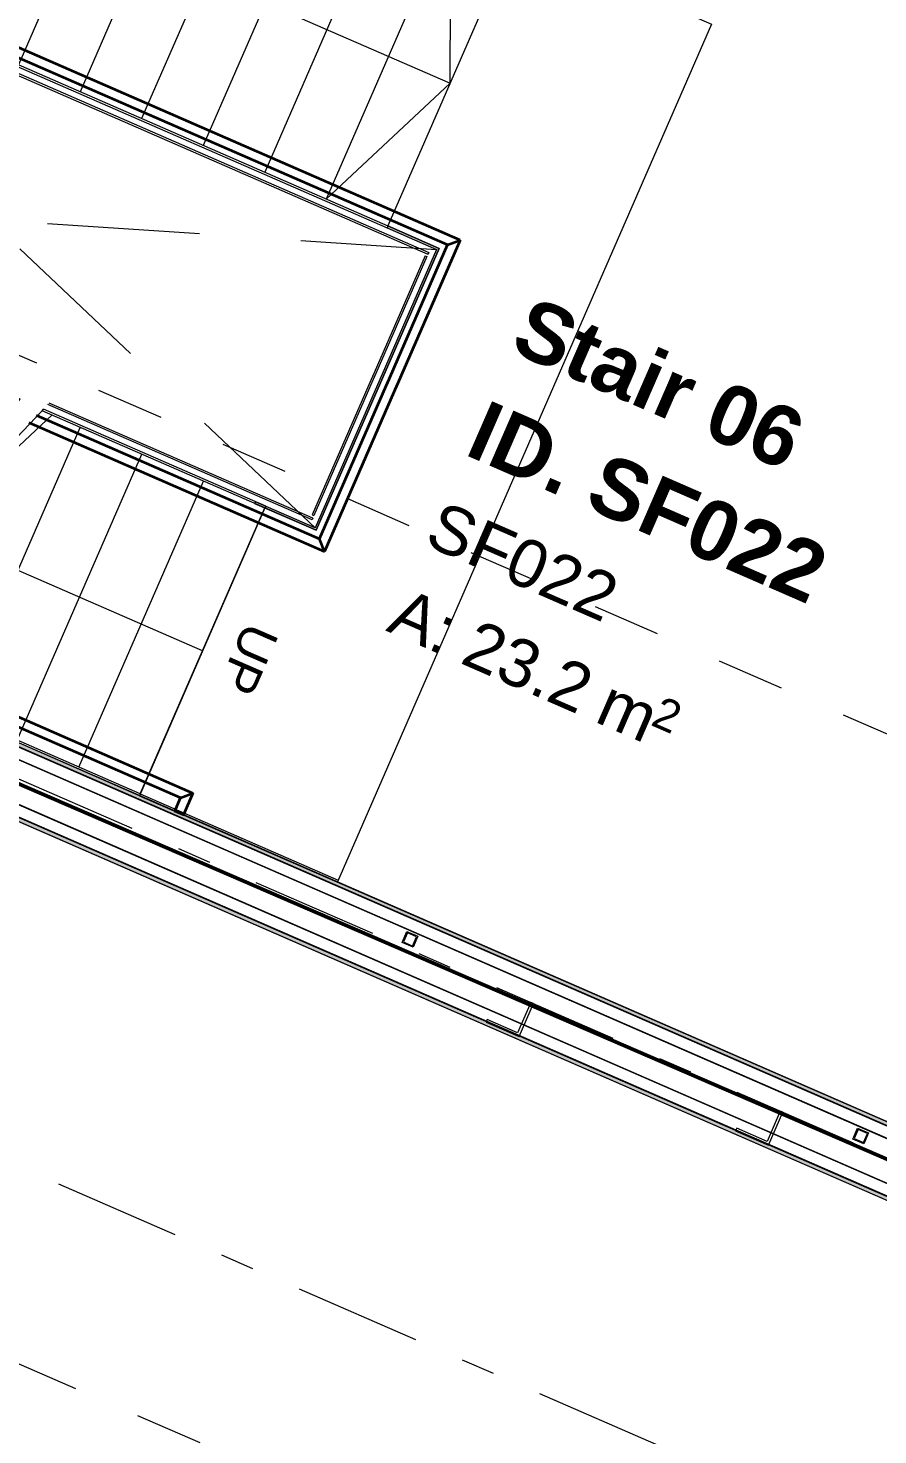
# Model space of a CAD drawing. Header units: millimetres. Extents: x -50172 to 90294, y -80883 to 956680.
# Drawn here: x -12573 to -9031, y -52518 to -46655 of the extents above; entities that cross this region are included whole.
import ezdxf
from ezdxf.enums import TextEntityAlignment as Align

# ---------------------------------------------------------------- set-up
doc = ezdxf.new("R2010")
doc.units = ezdxf.units.MM
doc.header["$MEASUREMENT"] = 0
for name, pattern in [('Dashed', [564.444447, 282.222223, -282.222223]), ('Double Dashed', [1093.611073, 529.166651, -211.666656, 141.111112, -211.666656]), ('Long Dashed', [1058.333302, 634.99999, -423.333311])]:
    doc.linetypes.add(name, pattern=pattern)
for name, color, linetype in [('A-25-M_Wall_Int', 7, 'Continuous'), ('A-95-MC_Marker_Section_P2.Marker', 7, 'Continuous'), ('COLUMN.IFC Import', 7, 'Continuous'), ('New_A-05-M_Gross_Int_Circulation', 7, 'Continuous'), ('New_A-15-MG_Structural_Grid_Phase_2', 7, 'Continuous'), ('New_A-20-M_Floor_Slab', 7, 'Continuous'), ('New_A-25-M_Wall_Int', 7, 'Continuous'), ('New_A-95-D_1_100', 7, 'Continuous')]:
    doc.layers.add(name, color=color, linetype=linetype)
for name, color, linetype, lineweight in [('A-25-M_Wall_Int_Pen_No__1', 7, 'Continuous', 13), ('A-95-MC_Marker_Section_P2.Marker_Pen_No__1', 7, 'Continuous', 13), ('COLUMN.IFC Import_Pen_No__2', 8, 'Continuous', 15), ('New_A-20-M_Floor_Slab_Pen_No__89', 8, 'Continuous', 20), ('New_A-25-M_Wall_Int_Pen_No__1', 7, 'Continuous', 13), ('New_A-30-M_Stair_Pen_No__1', 7, 'Continuous', 13), ('New_A-30-M_Stair_Pen_No__8', 7, 'Continuous', 35), ('New_A-95-D_1_100_Pen_No__1', 7, 'Continuous', 13), ('New_A-95-H_Fill_Plan.Fill#1_Pen_No__1', 7, 'Continuous', 13), ('New_A-95-H_Fill_Plan.Fill#1_Pen_No__121', 255, 'Continuous', 0), ('New_A-95-P_Drawing_Pen_No__1', 7, 'Continuous', 13), ('New_A-95-P_Drawing_Pen_No__156', 5, 'Continuous', 50), ('New_ArchiCAD Zone Stamps_Pen_No__9', 7, 'Continuous', 13)]:
    doc.layers.add(name, color=color, linetype=linetype, lineweight=lineweight)
for name, color, linetype, lineweight, true_color in [('A-25-M_Wall_Int_Pen_No__107', 7, 'Continuous', 15, 0xa6a6a6), ('A-25-M_Wall_Int_Pen_No__81', 7, 'Continuous', 20, 0x6a6a6a), ('New_A-05-M_Gross_Int_Circulation_Pen_No__74', 7, 'Continuous', 20, 0x606060), ('New_A-15-MG_Structural_Grid_Phase_2_Pen_No__222', 7, 'Continuous', 13, 0x65af33), ('New_A-25-M_Wall_Int_Pen_No__107', 7, 'Continuous', 15, 0xa6a6a6), ('New_A-25-M_Wall_Int_Pen_No__81', 7, 'Continuous', 20, 0x6a6a6a)]:
    doc.layers.add(name, color=color, linetype=linetype, lineweight=lineweight, true_color=true_color)
doc.styles.add('GENERATED_STYLE_2', font='')
doc.styles.add('GENERATED_STYLE_3', font='')
doc.styles.add('GENERATED_STYLE_4', font='')
doc.styles.get('GENERATED_STYLE_2').set_extended_font_data('Arial', bold=True)
doc.styles.get('GENERATED_STYLE_3').set_extended_font_data('Arial')
doc.styles.get('GENERATED_STYLE_4').set_extended_font_data('Swis721 BT')
doc.linetypes.add('Double Slash', pattern='A,0,[1,EC-MA-00-02-DR-A-00368 Phase 2 Central Wing Second Floor GA-S2-P161.Shx,S=15.679012,R=0,X=0,Y=0],-1975.555563,0', length=1975.555563)
doc.dimstyles.new('GENERATED_STYLE__2', dxfattribs={"dimtxt": 300, "dimasz": 95, "dimexe": 0.18, "dimexo": 0, "dimgap": 0.09, "dimtad": 1, "dimdec": 0, "dimzin": 0, "dimdsep": 46, "dimtxsty": 'GENERATED_STYLE_3', "dimblk": 'ARROWHEAD_2', "dimblk1": 'ARROWHEAD_2', "dimblk2": 'ARROWHEAD_2', "dimcen": 0.09, "dimclrd": 7, "dimclre": 7, "dimclrt": 7, "dimadec": 0, "dimazin": 0, "dimtfac": 1, "dimtdec": 4, "dimtmove": 0, "dimatfit": 3, "dimfxl": 1, "dimtolj": 1, "dimtzin": 0, "dimarcsym": 0})

# ---------------------------------------------------------------- blocks, each defined once
blk = doc.blocks.new('Stair 06_SF022_41_1', base_point=(-10223.6, -49073.1))
at = {"layer": 'New_A-05-M_Gross_Int_Circulation_Pen_No__74', "linetype": 'Continuous'}
for p, q in [((-10545.7, -46269.7), (-11073.3, -47479.6)), ((-11073.3, -47479.6), (-10859.8, -47572.8)), ((-10859.8, -47572.8), (-11372.2, -48747.9)), ((-11585.8, -48654.8), (-12108.6, -49853.8)), ((-11372.2, -48747.9), (-11585.8, -48654.8)), ((-12108.6, -49853.8), (-7080.1, -52046.4))]:
    blk.add_line(p, q, dxfattribs=at)
at = {"layer": 'New_ArchiCAD Zone Stamps_Pen_No__9'}
for tag, height, style, p in [('ROOM_NAME', 250, 'GENERATED_STYLE_2', (-10471.7, -47768.4)), ('zoneNameLine2', 250, 'GENERATED_STYLE_2', (-10660.2, -48200.6)), ('ROOM_NUMBER', 200, 'GENERATED_STYLE_3', (-10848.6, -48621.3)), ('measuredAreaCode', 200, 'GENERATED_STYLE_3', (-11005.6, -48981.4)), ('DUMMY_649', 200, 'GENERATED_STYLE_3', (-10698.2, -49115.4)), ('DUMMY_650', 200, 'GENERATED_STYLE_3', (-10208.9, -49328.8)), ('DUMMY_651', 133.3, 'GENERATED_STYLE_3', (-9929.6, -49435.3))]:
    blk.add_attdef(tag, text='', height=height, rotation=336.44041, dxfattribs=dict(at, style=style)).set_placement(p, align=Align.TOP_LEFT)
blk = doc.blocks.new('Slab_4_1', base_point=(-34879.7, -33019))
at = {"layer": 'New_A-20-M_Floor_Slab_Pen_No__89', "linetype": 'Continuous', "flags": 128}
blk.add_lwpolyline([(-11126.4, -10915), (-34879.7, -33019), (-34178.4, -33772.6), (-28504.8, -36246.6), (-17692.7, -40961.2), (-18788.7, -43474.6), (-15135.8, -45067.5), (-14847, -44405), (-9724.7, -46638.6), (-11283.6, -50213.5), (-6954.9, -52101), (-4428.3, -46306.9), (1068, -48703.5), (1011.6, -48832.8), (12486.7, -53836.5)], dxfattribs=at)
blk = doc.blocks.new('Wall_306_1', base_point=(-6936.2, -52436.4))
at = {"layer": 'New_A-25-M_Wall_Int_Pen_No__107', "linetype": 'Continuous'}
for points in [[(-7080.1, -52046.4), (-16419.5, -47973.9), (-16425.5, -47987.7), (-7086.1, -52060.2)], [(-16539.5, -48248.9), (-6936.2, -52436.4), (-6930.2, -52422.7), (-16533.5, -48235.2)]]:
    blk.add_hatch(color=256, dxfattribs=at).paths.add_polyline_path(points)
at = {"layer": 'New_A-25-M_Wall_Int_Pen_No__81', "linetype": 'Continuous', "lineweight": 0, "true_color": 0x353535}
for points in [[(-7072.3, -52066.2), (-16425.5, -47987.7), (-16425.9, -47988.6), (-7072.7, -52067.1)], [(-16445.5, -48033.5), (-6842.2, -52221), (-6841.8, -52220.1), (-16445.1, -48032.6)], [(-16513.9, -48190.3), (-6910.6, -52377.8), (-6910.2, -52376.9), (-16513.5, -48189.3)], [(-16533.5, -48235.2), (-6930.2, -52422.7), (-6929.8, -52421.8), (-16533.1, -48234.3)]]:
    blk.add_hatch(color=250, dxfattribs=at).paths.add_polyline_path(points)
at = {"layer": 'New_A-25-M_Wall_Int_Pen_No__1', "linetype": 'Continuous'}
for p, q in [((-16425.9, -47988.6), (-7072.7, -52067.1)), ((-16425.5, -47987.7), (-7086.1, -52060.2)), ((-16445.5, -48033.5), (-6842.2, -52221)), ((-16445.1, -48032.6), (-6841.8, -52220.1)), ((-16513.5, -48189.3), (-6910.2, -52376.9)), ((-16533.5, -48235.2), (-6930.2, -52422.7)), ((-16533.1, -48234.3), (-6929.8, -52421.8)), ((-16513.9, -48190.3), (-6910.6, -52377.8))]:
    blk.add_line(p, q, dxfattribs=at)
at = {"layer": 'New_A-25-M_Wall_Int_Pen_No__1', "linetype": 'Continuous', "flags": 128}
for points in [[(-7080.1, -52046.4), (-16419.5, -47973.9)], [(-16752.7, -48155.9), (-6936.2, -52436.4)]]:
    blk.add_lwpolyline(points, dxfattribs=at)
blk = doc.blocks.new('Wall_398_1', base_point=(-20041.4, -46721.9))
at = {"layer": 'A-25-M_Wall_Int_Pen_No__107', "linetype": 'Continuous'}
for points in [[(-16425.5, -47987.7), (-7086.1, -52060.2), (-7080.1, -52046.4), (-16419.5, -47973.9)], [(-16539.5, -48248.9), (-7124.8, -52354.2), (-7118.8, -52340.4), (-16533.5, -48235.2)]]:
    blk.add_hatch(color=256, dxfattribs=at).paths.add_polyline_path(points)
at = {"layer": 'A-25-M_Wall_Int_Pen_No__81', "linetype": 'Continuous', "lineweight": 0, "true_color": 0x353535}
for points in [[(-16425.9, -47988.6), (-7013.9, -52092.7), (-7013.5, -52091.8), (-16425.5, -47987.7)], [(-16445.5, -48033.5), (-7030.9, -52138.8), (-7030.5, -52137.9), (-16445.1, -48032.6)], [(-16513.9, -48190.3), (-7099.2, -52295.5), (-7098.8, -52294.6), (-16513.5, -48189.3)], [(-16533.5, -48235.2), (-7118.8, -52340.4), (-7118.4, -52339.5), (-16533.1, -48234.3)]]:
    blk.add_hatch(color=250, dxfattribs=at).paths.add_polyline_path(points)
at = {"layer": 'A-25-M_Wall_Int_Pen_No__1', "linetype": 'Continuous'}
for p, q in [((-7011.3, -52093.9), (-16425.9, -47988.6)), ((-7013.5, -52091.8), (-16425.5, -47987.7)), ((-7030.9, -52138.8), (-16445.5, -48033.5)), ((-7030.5, -52137.9), (-16445.1, -48032.6)), ((-7098.8, -52294.6), (-16513.5, -48189.3)), ((-7118.8, -52340.4), (-16533.5, -48235.2)), ((-7118.4, -52339.5), (-16533.1, -48234.3)), ((-7099.2, -52295.5), (-16513.9, -48190.3))]:
    blk.add_line(p, q, dxfattribs=at)
at = {"layer": 'A-25-M_Wall_Int_Pen_No__1', "linetype": 'Continuous', "flags": 128}
for points in [[(-19691.3, -46874.6), (-7124.8, -52354.2)], [(-7080.1, -52046.4), (-16419.5, -47973.9)]]:
    blk.add_lwpolyline(points, dxfattribs=at)
blk = doc.blocks.new('Standard grid marker_15')
at = {"layer": 'New_A-15-MG_Structural_Grid_Phase_2_Pen_No__222', "linetype": 'Double Dashed'}
blk.add_line((2590.6, 0), (20063.5, 0), dxfattribs=at)
at = {"layer": 'New_A-15-MG_Structural_Grid_Phase_2_Pen_No__222', "style": 'GENERATED_STYLE_4'}
for tag, p in [('AC_MarkerText_1_0', (-500, 43.4)), ('AC_MarkerText_1_1', (23154.2, 43.4))]:
    blk.add_attdef(tag, text='', height=350, rotation=180, dxfattribs=at).set_placement(p, align=Align.MIDDLE_CENTER)
blk = doc.blocks.new('Standard grid marker_22')
at = {"layer": 'New_A-15-MG_Structural_Grid_Phase_2_Pen_No__222', "linetype": 'Double Dashed'}
blk.add_line((0, 0), (1479.9, 0), dxfattribs=at)
for p in [(0, 0), (1479.9, 0)]:
    blk.add_point(p, dxfattribs=at)
blk = doc.blocks.new('STAIR 06 1st -4th')
at = {"layer": 'New_A-30-M_Stair_Pen_No__1', "linetype": 'Continuous'}
for p, q in [((-8, 0), (-8, 1486.557)), ((-8, 1486.557), (0, 1483.665)), ((0, 0), (0, 1483.665)), ((0, 1483.665), (1300, 1013.665)), ((0, 1400), (231.414, 1400)), ((650, 1248.665), (0, 968.665)), ((650, 0), (650, 1248.665)), ((650, 1248.665), (1300, 968.665)), ((0, 1120), (1005.882, 1120)), ((1300, 0), (1300, 1013.665)), ((1300, 1013.665), (1308, 1010.773)), ((1308, 0), (1308, 1010.773)), ((0, 840), (1300, 840)), ((0, 560), (1300, 560)), ((0, 280), (1300, 280)), ((0, 0), (-8, 0)), ((0, 0), (1300, 0)), ((0, 0), (1300, 0)), ((1308, 0), (1300, 0))]:
    blk.add_line(p, q, dxfattribs=at)
at = {"layer": 'New_A-30-M_Stair_Pen_No__1', "style": 'GENERATED_STYLE_3'}
blk.add_attdef('gs_updown_text', text='', height=150, rotation=180, dxfattribs=at).set_placement((650, -41.077), align=Align.BOTTOM_CENTER)
blk = doc.blocks.new('STAIR 06 1st -4th_2')
at = {"layer": 'New_A-30-M_Stair_Pen_No__1', "linetype": 'Continuous'}
for p, q in [((-8, 1592.892), (-8, 4688)), ((-8, 4688), (3890, 4688)), ((0, 1590), (0, 4680)), ((0, 4680), (3882, 4680)), ((3882, 4680), (3882, 0)), ((3890, 4688), (3890, 0)), ((650, 1355), (650, 3992.5)), ((650, 3992.5), (3232, 3992.5)), ((3232, 3992.5), (3232, 0)), ((1300, 1120), (1300, 3305)), ((1300, 3305), (2582, 3305)), ((1308, 3297), (2574, 3297)), ((1308, 1117.108), (1308, 3297)), ((2574, 3297), (2574, 0)), ((2582, 3305), (2582, 0)), ((0, 3080), (1300, 3080)), ((3882, 3080), (2582, 3080)), ((0, 2800), (1300, 2800)), ((3882, 2800), (2582, 2800)), ((0, 2520), (1300, 2520)), ((3882, 2520), (2582, 2520)), ((0, 2240), (1300, 2240)), ((3882, 2240), (2582, 2240)), ((0, 1960), (1300, 1960)), ((3882, 1960), (2582, 1960)), ((0, 1680), (1300, 1680)), ((3882, 1680), (2582, 1680)), ((0, 1590), (-8, 1592.892)), ((0, 1590), (1300, 1120)), ((525.532, 1400), (1300, 1400)), ((3882, 1400), (2582, 1400)), ((1308, 1117.108), (1300, 1120)), ((3882, 1120), (2582, 1120)), ((3882, 840), (2582, 840)), ((3882, 560), (2582, 560)), ((3882, 280), (2582, 280)), ((3232, 0), (2582, 280)), ((3232, 0), (3882, 280)), ((2582, 0), (2574, 0)), ((3882, 0), (2582, 0)), ((3882, 0), (2582, 0)), ((3890, 0), (3882, 0))]:
    blk.add_line(p, q, dxfattribs=at)
for p in [(1300, 1120), (2574, 0), (3890, 0)]:
    blk.add_point(p, dxfattribs=at)
blk = doc.blocks.new('Column 130')
at = {"layer": 'COLUMN.IFC Import_Pen_No__2', "linetype": 'Continuous'}
for p, q in [((75, 75), (63, 75)), ((63, 75), (63, -63)), ((75, -75), (75, 75)), ((63, -63), (-75, -63)), ((-75, -63), (-75, -75)), ((-75, -75), (75, -75))]:
    blk.add_line(p, q, dxfattribs=at)
blk = doc.blocks.new('Discrete Accessory 1371')
at = {"layer": 'COLUMN.IFC Import_Pen_No__2', "linetype": 'Continuous'}
for p, q in [((-25, 25), (25, 25)), ((-25, -25), (-25, 25)), ((-21, 21), (-21, -21)), ((21, 21), (-21, 21)), ((21, -21), (21, 21)), ((25, 25), (25, -25)), ((25, -25), (-25, -25)), ((-21, -21), (21, -21))]:
    blk.add_line(p, q, dxfattribs=at)
blk = doc.blocks.new('Discrete Accessory 1372')
at = {"layer": 'COLUMN.IFC Import_Pen_No__2', "linetype": 'Continuous'}
for p, q in [((-25, 25), (25, 25)), ((-25, -25), (-25, 25)), ((-21, 21), (-21, -21)), ((21, 21), (-21, 21)), ((21, -21), (21, 21)), ((25, 25), (25, -25)), ((25, -25), (-25, -25)), ((-21, -21), (21, -21))]:
    blk.add_line(p, q, dxfattribs=at)
blk = doc.blocks.new('*D1318')
at = {"layer": 'New_A-95-D_1_100_Pen_No__1', "linetype": 'Continuous'}
for p, q in [((-21208.4, -48775.1), (-21032.2, -48554.3)), ((-21138.4, -48589.5), (-21090.7, -48627.6)), ((-21023.5, -48601.3), (-21157.9, -48654)), ((-21090.7, -48627.6), (-6215, -60497.3)), ((-6332.7, -60644.8), (-6156.6, -60424)), ((-6282.2, -60523.6), (-6147.8, -60470.9)), ((-6215, -60497.3), (-6167.3, -60535.4))]:
    blk.add_line(p, q, dxfattribs=at)
at = {"layer": 'New_A-95-D_1_100_Pen_No__1', "insert": (-14107.2, -54123.1), "char_height": 300, "attachment_point": 7, "rotation": 321.41274, "style": 'GENERATED_STYLE_3'}
blk.add_mtext('\\A1;{\\fArial|b0|i0|c0|p34;19,031}', dxfattribs=at)
blk = doc.blocks.new('ARROWHEAD_2')
at = {"color": 0, "linetype": 'Continuous', "lineweight": 0}
for p, q in [((-0.378, -0.655), (0.378, 0.655)), ((0, 0), (-1, 0))]:
    blk.add_line(p, q, dxfattribs=at)
blk = doc.blocks.new('Standard grid marker_42')
at = {"layer": 'New_A-15-MG_Structural_Grid_Phase_2_Pen_No__222', "linetype": 'Double Dashed'}
blk.add_line((6679.2, 0), (16869.3, 0), dxfattribs=at)
at = {"layer": 'New_A-15-MG_Structural_Grid_Phase_2_Pen_No__222', "style": 'GENERATED_STYLE_4'}
for tag, p in [('AC_MarkerText_1_0', (-500, 43.4)), ('AC_MarkerText_1_1', (24048.5, 43.4))]:
    blk.add_attdef(tag, text='', height=350, rotation=180, dxfattribs=at).set_placement(p, align=Align.MIDDLE_CENTER)
blk = doc.blocks.new('Cutting Plane_6_1', base_point=(10470.5, -62286.8))
at = {"layer": 'A-95-MC_Marker_Section_P2.Marker_Pen_No__1', "linetype": 'Dashed'}
blk.add_line((3665.4, -59319.5), (-44301, -38403.7), dxfattribs=at)
blk = doc.blocks.new('Cutting Plane_8_1', base_point=(12010.4, -58755.3))
at = {"layer": 'A-95-MC_Marker_Section_P2.Marker_Pen_No__1', "linetype": 'Dashed'}
blk.add_line((11781.2, -58655.4), (-40955.4, -35659.6), dxfattribs=at)

msp = doc.modelspace()

# ---------------------------------------------------------------- hatches: boundary and pattern name
at = {"layer": 'New_A-95-H_Fill_Plan.Fill#1_Pen_No__121', "linetype": 'Continuous'}
msp.add_hatch(color=256, dxfattribs=at).paths.add_polyline_path([(-10859.8, -47572.8), (-11073.3, -47479.6), (-11076.5, -47487), (-10870.3, -47576.9), (-11376.3, -48737.4), (-11625.6, -48628.7), (-11628.8, -48636), (-11372.2, -48747.9)])

# ---------------------------------------------------------------- linework, layer by layer
at = {"layer": 'New_A-25-M_Wall_Int_Pen_No__1', "linetype": 'Continuous'}
for p, q in [((-14095.4, -46206.6), (-10906.4, -47597.2)), ((-14092.2, -46199.3), (-10903.2, -47589.8)), ((-10903.2, -47589.8), (-10906.4, -47597.2)), ((-10918, -47604.3), (-11140, -48113.6)), ((-10910.9, -47607.4), (-11132.9, -48116.7)), ((-10918, -47604.3), (-10910.9, -47607.4)), ((-11132.8, -48097.1), (-11388.5, -48683.4)), ((-11125.7, -48100.2), (-11381.4, -48686.5)), ((-11389.2, -48704.5), (-12490.8, -48224.1)), ((-11386, -48697.1), (-12485, -48218)), ((-11386, -48697.1), (-11389.2, -48704.5)), ((-11388.5, -48683.4), (-11381.4, -48686.5)), ((-12105.4, -49846.4), (-11280.4, -50206.2))]:
    msp.add_line(p, q, dxfattribs=at)
at = {"layer": 'New_A-30-M_Stair_Pen_No__8', "linetype": 'Continuous'}
for p, q in [((-10771.5, -47538.3), (-11041.2, -48156.7)), ((-11034, -48140.2), (-11337.4, -48835.9)), ((-11337.4, -48835.9), (-11358.1, -48783.3)), ((-11937.9, -49862.7), (-13519, -49173.3)), ((-13490.6, -49143.3), (-11885.7, -49843.1)), ((-11885.7, -49843.1), (-11901.2, -49878.7))]:
    msp.add_line(p, q, dxfattribs=at)
at = {"layer": 'New_A-30-M_Stair_Pen_No__8', "linetype": 'Continuous', "flags": 128}
for points in [[(-10771.5, -47538.3), (-14144.7, -46067.4), (-14204, -46203.3)], [(-10824.2, -47558.8), (-14123.2, -46120.3), (-14377.4, -46701.9)], [(-10824.2, -47558.8), (-10771.5, -47538.3)], [(-11077.9, -48140.6), (-10824.2, -47558.8)], [(-11358.1, -48783.3), (-11070.7, -48124.1)], [(-12569.4, -48298.7), (-11337.4, -48835.9)], [(-12540.1, -48267.8), (-11358.1, -48783.3)]]:
    msp.add_lwpolyline(points, dxfattribs=at)
msp.add_lwpolyline([(-11885.7, -49843.1), (-11925.2, -49933.7), (-11961.8, -49917.7), (-11937.9, -49862.7)], close=True, dxfattribs=at)
at = {"layer": 'New_A-95-H_Fill_Plan.Fill#1_Pen_No__1', "linetype": 'Continuous', "flags": 128}
msp.add_lwpolyline([(-10859.8, -47572.8), (-11073.3, -47479.6), (-11076.5, -47487), (-10870.3, -47576.9), (-11376.3, -48737.4), (-11625.6, -48628.7), (-11628.8, -48636), (-11372.2, -48747.9)], close=True, dxfattribs=at)
at = {"layer": 'New_A-95-P_Drawing_Pen_No__1', "linetype": 'Long Dashed'}
for p, q in [((-11376.3, -48737.4), (-14098.7, -46169.2)), ((-14604.7, -47329.6), (-10870.3, -47576.9))]:
    msp.add_line(p, q, dxfattribs=at)
at = {"layer": 'New_A-95-P_Drawing_Pen_No__156', "linetype": 'Double Slash', "flags": 128}
msp.add_lwpolyline([(-14005.2, -49202.3), (-7023, -52220)], dxfattribs=at)

# ---------------------------------------------------------------- block references
at = {"layer": 'A-25-M_Wall_Int', "color": 250, "lineweight": 50, "true_color": 0x2a2a2a}
msp.add_blockref('Wall_398_1', (-20041.4, -46721.9), dxfattribs=at)
at = {"layer": 'A-95-MC_Marker_Section_P2.Marker'}
for name, p in [('Cutting Plane_8_1', (12010.4, -58755.3)), ('Cutting Plane_6_1', (10470.5, -62286.8))]:
    msp.add_blockref(name, p, dxfattribs=at)
at = {"layer": 'COLUMN.IFC Import', "linetype": 'Continuous', "zscale": 1000}
for name, p, rotation in [('Discrete Accessory 1372', (-10981.1, -50452.6), 246.4404115839877), ('Column 130', (-10565, -50758.7), 336.4404115839877), ('Column 130', (-9525.3, -51212), 336.4404115839877), ('Discrete Accessory 1371', (-9102, -51272), 246.4404115839877)]:
    msp.add_blockref(name, p, dxfattribs=dict(at, rotation=rotation))
at = {"layer": 'New_A-05-M_Gross_Int_Circulation', "linetype": 'Continuous'}
ref = msp.add_blockref('Stair 06_SF022_41_1', (-10223.6, -49073.1), dxfattribs=at)
ref.add_attrib('ROOM_NAME', 'Stair 06', dxfattribs={"layer": 'New_ArchiCAD Zone Stamps_Pen_No__9', "color": 7, "height": 250, "rotation": 336.44041, "style": 'GENERATED_STYLE_2'}).set_placement((-10471.7, -47768.4), align=Align.TOP_LEFT)
ref.add_attrib('ROOM_NUMBER', 'SF022', dxfattribs={"layer": 'New_ArchiCAD Zone Stamps_Pen_No__9', "color": 7, "height": 200, "rotation": 336.44041, "style": 'GENERATED_STYLE_3'}).set_placement((-10848.6, -48621.3), align=Align.TOP_LEFT)
ref.add_attrib('zoneNameLine2', 'ID. SF022', dxfattribs={"layer": 'New_ArchiCAD Zone Stamps_Pen_No__9', "color": 7, "height": 250, "rotation": 336.44041, "style": 'GENERATED_STYLE_2'}).set_placement((-10660.2, -48200.6), align=Align.TOP_LEFT)
ref.add_attrib('measuredAreaCode', 'A: ', dxfattribs={"layer": 'New_ArchiCAD Zone Stamps_Pen_No__9', "color": 7, "height": 200, "rotation": 336.44041, "style": 'GENERATED_STYLE_3'}).set_placement((-11005.6, -48981.4), align=Align.TOP_LEFT)
ref.add_attrib('DUMMY_649', '23.2', dxfattribs={"layer": 'New_ArchiCAD Zone Stamps_Pen_No__9', "color": 7, "height": 200, "rotation": 336.44041, "style": 'GENERATED_STYLE_3'}).set_placement((-10698.2, -49115.4), align=Align.TOP_LEFT)
ref.add_attrib('DUMMY_650', ' m', dxfattribs={"layer": 'New_ArchiCAD Zone Stamps_Pen_No__9', "color": 7, "height": 200, "rotation": 336.44041, "style": 'GENERATED_STYLE_3'}).set_placement((-10208.9, -49328.8), align=Align.TOP_LEFT)
ref.add_attrib('DUMMY_651', '2', dxfattribs={"layer": 'New_ArchiCAD Zone Stamps_Pen_No__9', "color": 7, "height": 133.3, "rotation": 336.44041, "style": 'GENERATED_STYLE_3'}).set_placement((-9929.6, -49435.3), align=Align.TOP_LEFT)
at = {"layer": 'New_A-15-MG_Structural_Grid_Phase_2', "color": 8, "linetype": 'Continuous', "lineweight": 15, "zscale": 1000}
for name, p, rotation in [('Standard grid marker_42', (-1.9, -55283.6), 156.4404115839929), ('Standard grid marker_15', (-562.6, -56653.6), 156.4404115839914), ('Standard grid marker_22', (-9083.7, -52938), 66.44041158399143)]:
    msp.add_blockref(name, p, dxfattribs=dict(at, rotation=rotation))
at = {"layer": 'New_A-20-M_Floor_Slab', "color": 8, "linetype": 'Continuous', "lineweight": 20}
msp.add_blockref('Slab_4_1', (-34879.7, -33019), dxfattribs=at)
at = {"layer": 'New_A-25-M_Wall_Int', "color": 250, "lineweight": 50, "true_color": 0x2a2a2a}
msp.add_blockref('Wall_306_1', (-6936.2, -52436.4), dxfattribs=at)
at = {"layer": 'New_A-30-M_Stair_Pen_No__1', "linetype": 'Continuous', "zscale": 1000, "rotation": 66.44041158399136}
msp.add_blockref('STAIR 06 1st -4th_2', (-12105.4, -49846.4), dxfattribs=at)
at = {"layer": 'New_A-30-M_Stair_Pen_No__1', "linetype": 'Continuous'}
ref = msp.add_blockref('STAIR 06 1st -4th', (-12105.4, -49846.4), dxfattribs=dict(at, zscale=1000, rotation=66.4404115961037))
ref.add_attrib('gs_updown_text', 'UP', dxfattribs={"color": 7, "height": 150, "rotation": 246.44041, "style": 'GENERATED_STYLE_3'}).set_placement((-11763.1, -49237.7), align=Align.BOTTOM_CENTER)

# ---------------------------------------------------------------- dimensions: what is measured, and where the dimension line sits
at = {"layer": 'New_A-95-D_1_100', "linetype": 'Continuous'}
dim = msp.add_linear_dim(base=(-6215, -60497.3), p1=(-21208.4, -48775.1), p2=(-6332.7, -60644.8), angle=321.41274, dimstyle='GENERATED_STYLE__2', dxfattribs=at)
dim.commit()
dim.dimension.update_dxf_attribs({"geometry": '*D1318', "text_midpoint": (-13507.5, -54409.8), "dimtype": 160, "text_rotation": 321.41274})

doc.saveas('drawing.dxf')
